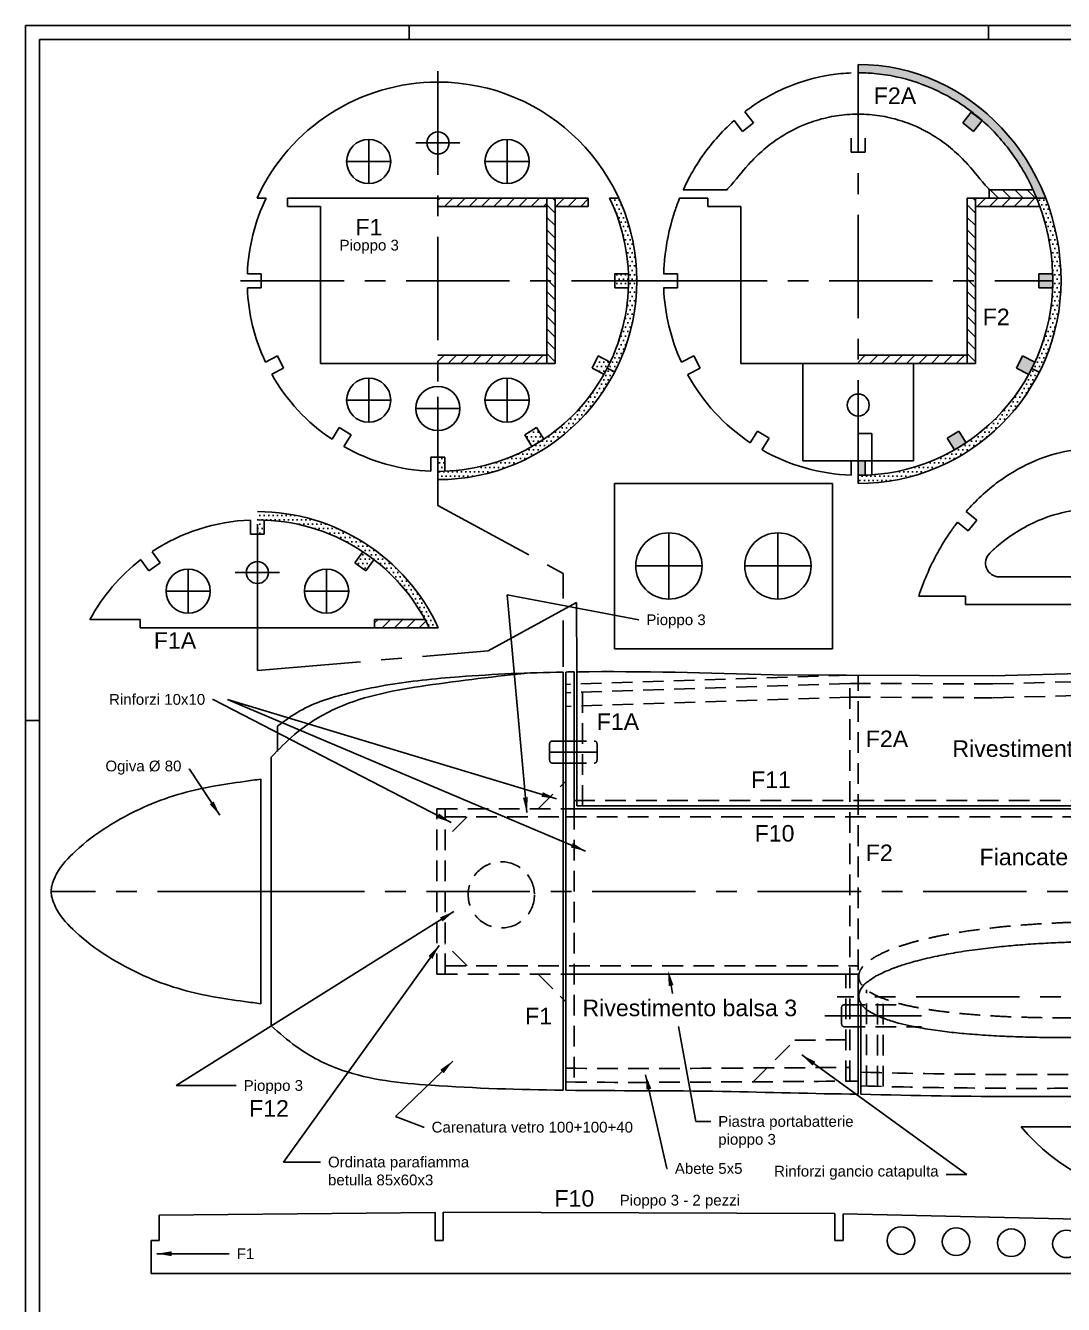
# Model space of a CAD drawing. Header units: millimetres. Extents: x 0 to 7380, y 0 to 3834.
# Drawn here: x 0 to 376.2, y 382.2 to 846 of the extents above; entities that cross this region are included whole.
import ezdxf

# ---------------------------------------------------------------- set-up
doc = ezdxf.new("R2010")
doc.units = ezdxf.units.MM
doc.header["$LTSCALE"] = 30
doc.linetypes.add('CENTRO', pattern=[2, 1.25, -0.25, 0.25, -0.25])
doc.linetypes.add('NASCOSTA', pattern=[0.375, 0.25, -0.125])
doc.layers.get('0').update_dxf_attribs({"color": 2})
for name, color, linetype in [('1', 1, 'CENTRO'), ('2', 3, 'Continuous'), ('3', 4, 'Continuous'), ('n', 6, 'NASCOSTA'), ('quote', 140, 'Continuous')]:
    doc.layers.add(name, color=color, linetype=linetype)
doc.styles.get("Standard").update_dxf_attribs({"font": 'arial.ttf'})
doc.dimstyles.get("Standard").update_dxf_attribs({"dimscale": 30, "dimtxt": 0.13, "dimasz": 0.18, "dimexe": 0.18, "dimexo": 0.0625, "dimgap": 0.09, "dimtad": 0, "dimtih": 1, "dimtoh": 1, "dimdec": 0, "dimzin": 0, "dimdsep": 46, "dimtxsty": 'Standard', "dimcen": 0.09, "dimadec": 0, "dimazin": 0, "dimtfac": 1, "dimtdec": 0, "dimtofl": 0, "dimtmove": 0, "dimatfit": 3, "dimfxl": 1, "dimtolj": 1, "dimtzin": 0, "dimarcsym": 0})

# ---------------------------------------------------------------- blocks, each defined once
blk = doc.blocks.new('CONT')
at = {"layer": '2'}
for p, q in [((0, 0), (0, 8460)), ((0, 8460), (11890, 8460)), ((1390, 8410), (1390, 8460)), ((3490, 8410), (3490, 8460)), ((50, 8410), (11840, 8410)), ((50, 50), (50, 8410)), ((0, 5940), (50, 5940))]:
    blk.add_line(p, q, dxfattribs=at)

msp = doc.modelspace()

# ---------------------------------------------------------------- hatches: boundary and pattern name
at = {"layer": 'quote'}
h = msp.add_hatch(dxfattribs=at)
h.set_pattern_fill('DOTS', color=256)
edge = h.paths.add_edge_path()
edge.add_ellipse((301.77, 753.43), major_axis=(0, 78.46), ratio=0.93703, start_angle=293.8282, end_angle=360)
edge.add_line((301.77, 831.89), (301.77, 828.89))
edge.add_spline(control_points=[(301.77, 828.89), (303.71, 828.89), (305.64, 828.8), (312.85, 828.17), (318.08, 827.06), (328.17, 823.63), (333.04, 821.3), (340.8, 816.4), (343.84, 814.12), (346.69, 811.6)], knot_values=[5.591182, 5.591182, 5.591182, 5.591182, 5.673846, 5.673846, 5.899699, 5.899699, 6.125551, 6.125551, 6.283185, 6.283185, 6.283185, 6.283185], degree=3, periodic=0)
edge.add_spline(control_points=[(346.69, 811.6), (347.93, 810.5), (349.13, 809.36), (354.14, 804.27), (357.58, 799.9), (362.25, 792.37), (363.81, 789.45), (365.18, 786.43)], knot_values=[5.164033, 5.164033, 5.164033, 5.164033, 5.232251, 5.232251, 5.458103, 5.458103, 5.591182, 5.591182, 5.591182, 5.591182], degree=3, periodic=0)
edge.add_spline(control_points=[(365.18, 786.43), (365.63, 785.44), (366.06, 784.44), (366.47, 783.43)], knot_values=[5.120348, 5.120348, 5.120348, 5.120348, 5.164033, 5.164033, 5.164033, 5.164033], degree=3, periodic=0)
edge.add_line((366.47, 783.43), (369.7, 783.43))
h.paths.add_polyline_path([(346.69, 811.6), (342.73, 814.65), (339.68, 810.69), (343.63, 807.64)], flags=17)
edge = h.paths.add_edge_path()
edge.add_line((372.24, 756), (367.29, 756))
edge.add_line((367.29, 756), (367.29, 753.43))
edge.add_line((367.29, 753.43), (372.28, 753.43))
edge.add_spline(control_points=[(372.28, 753.43), (372.28, 753.43), (372.28, 753.43), (372.28, 753.43)], knot_values=[4.712389, 4.712389, 4.712389, 4.712389, 4.71239, 4.71239, 4.71239, 4.71239], degree=3, periodic=0)
edge.add_spline(control_points=[(372.28, 753.43), (372.28, 754.29), (372.27, 755.15), (372.24, 756)], knot_values=[4.71239, 4.71239, 4.71239, 4.71239, 4.746324, 4.746324, 4.746324, 4.746324], degree=3, periodic=0)
h.paths.add_polyline_path([(372.28, 753.43), (367.29, 753.43), (367.29, 750.87), (372.24, 750.87, 0.009101)])
h.paths.add_polyline_path([(365.82, 723.93), (361.35, 726.19), (359.1, 721.72), (363.57, 719.47)])
h.paths.add_polyline_path([(338.27, 698.97), (334.02, 696.35), (336.62, 692.13, 0.017732), (340.87, 694.75)])
h.paths.add_polyline_path([(304.27, 688.1), (301.77, 688.1), (301.77, 682.92, 0.008864), (304.27, 682.96)])
h = msp.add_hatch(dxfattribs=at)
h.set_pattern_fill('ANSI31', color=256, angle=90)
edge = h.paths.add_edge_path()
edge.add_spline(control_points=[(366.47, 783.43), (366.06, 784.44), (365.63, 785.44), (365.18, 786.43)], knot_values=[5.120348, 5.120348, 5.120348, 5.120348, 5.164033, 5.164033, 5.164033, 5.164033], degree=3, periodic=0)
edge.add_line((365.18, 786.43), (349.27, 786.43))
edge.add_line((349.27, 786.43), (349.27, 783.43))
edge.add_line((349.27, 783.43), (366.47, 783.43))
h = msp.add_hatch(dxfattribs=at)
h.set_pattern_fill('ANSI31', color=256)
h.paths.add_polyline_path([(188.93, 783.43), (149.43, 783.43), (149.43, 780.43), (188.93, 780.43)])
h = msp.add_hatch(dxfattribs=at)
h.set_pattern_fill('ANSI31', color=256, angle=90)
h.paths.add_polyline_path([(191.93, 783.43), (188.93, 783.43), (188.93, 753.43), (191.93, 753.43)])
h.paths.add_polyline_path([(191.93, 753.43), (188.93, 753.43), (188.93, 723.43), (191.93, 723.43)])
h = msp.add_hatch(dxfattribs=at)
h.set_pattern_fill('ANSI31', color=256)
h.paths.add_polyline_path([(203.93, 783.43), (191.93, 783.43), (191.93, 780.43), (203.93, 780.43)])
h = msp.add_hatch(dxfattribs=at)
h.set_pattern_fill('DOTS', color=256, scale=10)
h.paths.add_polyline_path([(214.98, 783.43), (211.66, 783.43, -0.103374), (218.47, 756), (218.52, 756), (218.52, 753.43), (221.52, 753.43, 0.10772)])
h = msp.add_hatch(dxfattribs=at)
h.set_pattern_fill('DOTS', color=256)
h.paths.add_polyline_path([(214.98, 783.43), (211.66, 783.43, -0.103374), (218.47, 756), (218.52, 756), (218.52, 753.43), (221.52, 753.43, 0.10772)])
h = msp.add_hatch(dxfattribs=at)
h.set_pattern_fill('DOTS', color=256)
edge = h.paths.add_edge_path()
edge.add_ellipse((301.77, 753.43), major_axis=(0, 78.46), ratio=0.93703, start_angle=270, end_angle=293.8282)
edge.add_line((369.7, 783.43), (366.47, 783.43))
edge.add_spline(control_points=[(366.47, 783.43), (366.87, 782.44), (367.25, 781.44), (367.62, 780.43)], knot_values=[5.077483, 5.077483, 5.077483, 5.077483, 5.120348, 5.120348, 5.120348, 5.120348], degree=3, periodic=0)
edge.add_spline(control_points=[(367.62, 780.43), (367.67, 780.29), (367.72, 780.14), (369.64, 774.67), (370.95, 769.11), (371.97, 760.99), (372.16, 758.5), (372.24, 756)], knot_values=[4.746324, 4.746324, 4.746324, 4.746324, 4.752547, 4.752547, 4.978399, 4.978399, 5.077483, 5.077483, 5.077483, 5.077483], degree=3, periodic=0)
edge.add_line((372.24, 756), (372.28, 756))
edge.add_line((372.28, 756), (372.28, 750.87))
edge.add_line((372.28, 750.87), (372.24, 750.87))
edge.add_arc((301.77, 753.43), 70.52, 333.2379, 357.9142, ccw=False)
edge.add_line((364.73, 721.68), (367.41, 720.33))
edge.add_arc((301.77, 753.43), 73.52, 333.2379, 360)
h.paths.add_polyline_path([(367.41, 720.33), (364.73, 721.68, -0.129691), (340.87, 694.75), (340.9, 694.72), (336.64, 692.09), (336.62, 692.13, -0.12995), (301.77, 682.92), (301.77, 679.92, 0.28315)])
h = msp.add_hatch(dxfattribs=at)
h.set_pattern_fill('ANSI31', color=256, angle=90)
h.set_pattern_definition([(135, (152.3383, 5e-13), (-2.245064, -2.245064), [])])
h.paths.add_polyline_path([(344.27, 783.43), (341.27, 783.43), (341.27, 753.43), (344.27, 753.43)])
h.paths.add_polyline_path([(344.27, 753.43), (341.27, 753.43), (341.27, 723.43), (344.27, 723.43)])
h = msp.add_hatch(dxfattribs=at)
h.set_pattern_fill('ANSI31', color=256)
edge = h.paths.add_edge_path()
edge.add_spline(control_points=[(367.62, 780.43), (367.25, 781.44), (366.87, 782.44), (366.47, 783.43)], knot_values=[5.077483, 5.077483, 5.077483, 5.077483, 5.120348, 5.120348, 5.120348, 5.120348], degree=3, periodic=0)
edge.add_line((366.47, 783.43), (344.27, 783.43))
edge.add_line((344.27, 783.43), (344.27, 780.43))
edge.add_line((344.27, 780.43), (367.62, 780.43))
h = msp.add_hatch(dxfattribs=at)
h.set_pattern_fill('DOTS', color=256)
h.paths.add_polyline_path([(221.52, 753.43), (218.52, 753.43), (218.52, 750.87), (218.47, 750.87, -0.110254), (210.83, 721.75), (213.5, 720.4, 0.119568)])
h.paths.add_polyline_path([(213.5, 720.4), (210.83, 721.75, -0.280637), (149.43, 684.35), (149.43, 681.35, 0.280742)])
h.paths.add_polyline_path([(151.93, 689.52), (149.43, 689.52), (149.43, 684.35, 0.009047), (151.93, 684.39)])
h.paths.add_polyline_path([(185.16, 700.23), (180.91, 697.6), (183.53, 693.35), (187.79, 695.97)], flags=17)
h.paths.add_polyline_path([(207.59, 726.19), (205.33, 721.72), (209.64, 719.55, 0.009051), (210.83, 721.75, 0.009048), (211.93, 723.99)])
h.paths.add_polyline_path([(218.52, 753.43), (213.52, 753.43), (213.52, 750.87), (218.47, 750.87, 0.00929)], flags=17)
h.paths.add_polyline_path([(218.47, 756), (213.52, 756), (213.52, 753.43), (218.52, 753.43, 0.00929)])
h = msp.add_hatch(dxfattribs=at)
h.set_pattern_fill('ANSI31', color=256)
h.paths.add_polyline_path([(188.93, 726.43), (149.43, 726.43), (149.43, 723.43), (188.93, 723.43)])
h = msp.add_hatch(dxfattribs=at)
h.set_pattern_fill('ANSI31', color=256)
h.paths.add_polyline_path([(341.27, 726.43), (301.77, 726.43), (301.77, 723.43), (341.27, 723.43)])
h = msp.add_hatch(dxfattribs=at)
h.set_pattern_fill('DOTS', color=256)
h.paths.add_polyline_path([(84.02, 669.72), (84.02, 666.72, -0.287989), (146.26, 627.64), (149.57, 627.64, 0.293402)])
h.paths.add_polyline_path([(86.52, 666.68, 0.009047), (84.02, 666.72), (84.02, 661.55), (86.52, 661.55)], flags=17)
h.paths.add_polyline_path([(126.25, 652.31, 0.018099), (122.19, 655.22), (119.28, 651.16), (123.34, 648.25)], flags=17)
h = msp.add_hatch(dxfattribs=at)
h.set_pattern_fill('ANSI31', color=256)
h.paths.add_polyline_path([(146.26, 627.64), (126.52, 627.64), (126.52, 630.64), (144.72, 630.64, -0.0122)])

# ---------------------------------------------------------------- linework, layer by layer
at = {"layer": '1'}
for p, q in [((149.43, 671.93), (149.43, 833.85)), ((301.77, 679.92), (301.77, 831.89)), ((149.43, 795.46), (149.43, 811.46)), ((124.35, 788.72), (124.35, 804.72)), ((141.43, 803.46), (157.43, 803.46)), ((174.51, 788.72), (174.51, 804.72)), ((132.35, 796.72), (116.35, 796.72)), ((166.51, 796.72), (182.51, 796.72)), ((77.91, 753.43), (231.25, 753.43)), ((231.25, 753.43), (372.28, 753.43)), ((124.35, 718.15), (124.35, 702.15)), ((174.51, 718.15), (174.51, 702.15)), ((132.35, 710.15), (116.35, 710.15)), ((149.43, 711.41), (149.43, 695.41)), ((166.51, 710.15), (182.51, 710.15)), ((141.43, 707.13), (157.43, 707.13)), ((84.02, 627.64), (84.02, 669.72)), ((149.43, 671.93), (194.83, 647.33)), ((233.18, 662.05), (233.18, 638.05)), ((272.68, 662.05), (272.68, 638.05)), ((221.18, 650.05), (245.18, 650.05)), ((260.68, 650.05), (284.68, 650.05)), ((58.94, 632.92), (58.94, 648.92)), ((76.02, 647.66), (92.02, 647.66)), ((109.1, 632.92), (109.1, 648.92)), ((194.83, 647.33), (194.83, 638.28)), ((66.94, 640.92), (50.94, 640.92)), ((101.1, 640.92), (117.1, 640.92)), ((167.7, 619.25), (199.62, 636.74)), ((199.62, 636.74), (199.83, 611.64)), ((84.02, 627.64), (84.02, 612.14)), ((194.83, 630.21), (194.83, 613.51)), ((84.02, 612.14), (167.7, 619.25)), ((189.94, 582.56), (207.11, 582.56)), ((85.32, 531.99), (9.27, 531.99)), ((85.32, 531.99), (594.77, 531.99)), ((600.25, 493.73), (294.1, 493.73)), ((289.69, 486.94), (324.77, 486.94))]:
    msp.add_line(p, q, dxfattribs=at)
at = {"layer": '2'}
for p, q in [((350.54, 610.24), (478.29, 613.58)), ((270.98, 610.58), (350.54, 610.24)), ((91.31, 582.73), (91.31, 591.96)), ((89.03, 483.27), (89.03, 580.72)), ((85.32, 491.26), (85.32, 572.73))]:
    msp.add_line(p, q, dxfattribs=at)
for centre, radius, start, end in [((149.43, 753.43), 72.09, 270, 90), ((301.77, 753.43), 73.52, 270, 0), ((84.02, 597.64), 72.09, 24.5927, 90)]:
    msp.add_arc(centre, radius, start, end, dxfattribs=at)
msp.add_ellipse((301.77, 753.43), major_axis=(0, 78.46), ratio=0.93703, start_param=4.712389, end_param=6.283185, dxfattribs=at)
for points, knots in [([(91.31, 591.96), (93.95, 593.9), (101.61, 599.51), (115.33, 603.77), (134.67, 607.8), (160.77, 610.44), (182.28, 611.33), (194.83, 611.56)], [0, 0, 0, 0, 9.799336, 28.381968, 42.289546, 69.210561, 106.866428, 106.866428, 106.866428, 106.866428]), ([(85.32, 572.73), (83.32, 572.46), (81.32, 572.18), (79.32, 571.9), (79.32, 571.9), (79.32, 571.9), (79.32, 571.9), (75.31, 571.35), (62.79, 569.53), (46.73, 565.04), (28.73, 555.34), (19.5, 548.29), (11.69, 540.36), (9.27, 533.86), (9.27, 532.37), (9.27, 531.99)], [-3.743697, -3.743697, -3.743697, -3.743697, 2.313029, 2.313029, 2.313029, 2.314144, 2.314144, 2.314144, 14.440064, 40.381472, 54.771427, 70.07104, 79.857215, 85.066581, 86.839525, 86.839525, 86.839525, 86.839525]), ([(85.32, 491.26), (83.32, 491.53), (81.32, 491.81), (79.32, 492.09), (79.32, 492.09), (79.32, 492.09), (79.32, 492.09), (75.31, 492.64), (62.79, 494.46), (46.73, 498.95), (28.73, 508.65), (19.5, 515.7), (11.69, 523.63), (9.27, 530.13), (9.27, 531.62), (9.27, 531.99)], [-3.743697, -3.743697, -3.743697, -3.743697, 2.313029, 2.313029, 2.313029, 2.314144, 2.314144, 2.314144, 14.440064, 40.381472, 54.771427, 70.07104, 79.857215, 85.066581, 86.839525, 86.839525, 86.839525, 86.839525]), ([(89.03, 483.27), (91.96, 480.68), (99.54, 473.97), (118.65, 464.22), (152.07, 460.93), (178.89, 460.13), (194.83, 459.92)], [0, 0, 0, 0, 11.740564, 30.320937, 63.166437, 111.080049, 111.080049, 111.080049, 111.080049]), ([(302.77, 458.45), (322.12, 457.97), (385.94, 456.85), (492.05, 460.44), (578.79, 463.46), (620.99, 466.04)], [50.133625, 50.133625, 50.133625, 50.133625, 108.21155, 241.638852, 368.518583, 368.518583, 368.518583, 368.518583])]:
    msp.add_open_spline(points, degree=3, knots=knots, dxfattribs=at)
for points in [[(195.83, 611.58), (196.83, 611.6), (197.83, 611.61), (198.83, 611.63)], [(199.83, 611.64), (223.53, 611.93), (247.25, 611.26), (270.98, 610.58)], [(195.83, 459.91), (214.73, 459.67), (233.69, 459.79), (252.65, 459.5)], [(252.65, 459.5), (269.02, 459.17), (285.4, 458.66), (301.77, 458.48)]]:
    msp.add_open_spline(points, degree=3, dxfattribs=at)
at = {"layer": '3'}
for p, q in [((259.9, 807.64), (256.85, 811.6)), ((263.86, 810.69), (260.71, 814.78)), ((339.68, 810.69), (342.73, 814.65)), ((342.73, 814.65), (346.69, 811.6)), ((343.63, 807.64), (346.69, 811.6)), ((263.86, 810.69), (259.9, 807.64)), ((339.68, 810.69), (343.63, 807.64)), ((299.27, 805.22), (299.27, 800.09)), ((299.27, 805.22), (299.27, 800.09)), ((304.27, 805.22), (304.27, 800.09)), ((304.27, 805.22), (304.27, 800.09)), ((299.27, 800.09), (304.27, 800.09)), ((299.27, 800.09), (304.27, 800.09)), ((254.27, 786.43), (238.36, 786.43)), ((349.27, 786.43), (365.18, 786.43)), ((349.27, 783.43), (349.27, 786.43)), ((87.2, 783.43), (83.88, 783.43)), ((94.93, 780.43), (94.93, 783.43)), ((94.93, 783.43), (106.93, 783.43)), ((106.93, 780.43), (94.93, 780.43)), ((106.93, 783.43), (191.93, 783.43)), ((106.93, 723.43), (106.93, 780.43)), ((149.43, 780.43), (188.93, 780.43)), ((188.93, 723.43), (188.93, 783.43)), ((191.93, 723.43), (191.93, 783.43)), ((203.93, 783.43), (191.93, 783.43)), ((191.93, 780.43), (203.93, 780.43)), ((203.93, 780.43), (203.93, 783.43)), ((211.66, 783.43), (214.98, 783.43)), ((247.27, 783.43), (237.07, 783.43)), ((247.27, 780.43), (247.27, 783.43)), ((259.27, 780.43), (247.27, 780.43)), ((259.27, 723.43), (259.27, 780.43)), ((341.27, 783.43), (369.7, 783.43)), ((341.27, 723.43), (341.27, 783.43)), ((344.27, 723.43), (344.27, 783.43)), ((344.27, 780.43), (367.62, 780.43)), ((85.37, 756), (80.39, 756)), ((85.34, 750.87), (85.34, 756)), ((213.49, 756), (218.49, 756)), ((213.52, 750.87), (213.52, 756)), ((218.52, 750.87), (218.52, 756)), ((236.25, 756), (231.25, 756)), ((236.25, 756), (231.25, 756)), ((236.25, 756), (236.25, 750.87)), ((236.25, 756), (236.25, 750.87)), ((367.29, 756), (372.28, 756)), ((367.29, 756), (367.29, 750.87)), ((367.29, 756), (372.28, 756)), ((367.29, 756), (367.29, 750.87)), ((372.28, 756), (372.28, 750.87)), ((372.28, 756), (372.28, 750.87)), ((85.34, 750.87), (80.39, 750.87)), ((213.52, 750.87), (218.52, 750.87)), ((236.25, 750.87), (231.25, 750.87)), ((236.25, 750.87), (231.25, 750.87)), ((367.29, 750.87), (372.28, 750.87)), ((367.29, 750.87), (372.28, 750.87)), ((91.28, 726.19), (86.93, 723.99)), ((91.28, 726.19), (93.53, 721.72)), ((149.43, 726.43), (188.93, 726.43)), ((207.59, 726.19), (205.33, 721.72)), ((207.59, 726.19), (211.93, 723.99)), ((242.19, 726.19), (237.72, 723.93)), ((242.19, 726.19), (244.44, 721.72)), ((301.77, 726.43), (341.27, 726.43)), ((361.35, 726.19), (359.1, 721.72)), ((361.35, 726.19), (365.82, 723.93)), ((365.82, 723.93), (363.57, 719.47)), ((93.53, 721.72), (89.22, 719.55)), ((106.93, 723.43), (191.93, 723.43)), ((205.33, 721.72), (209.64, 719.55)), ((210.83, 721.75), (213.5, 720.4)), ((244.44, 721.72), (239.97, 719.47)), ((259.27, 723.43), (344.27, 723.43)), ((281.77, 688.1), (281.77, 723.43)), ((321.77, 688.1), (321.77, 723.43)), ((359.1, 721.72), (363.57, 719.47)), ((364.69, 721.7), (367.41, 720.33)), ((113.7, 700.23), (111.08, 695.97)), ((117.96, 697.6), (113.7, 700.23)), ((117.96, 697.6), (115.33, 693.35)), ((180.91, 697.6), (185.16, 700.23)), ((180.91, 697.6), (183.53, 693.35)), ((183.53, 693.35), (187.79, 695.97)), ((185.16, 700.23), (187.79, 695.97)), ((265.27, 698.97), (262.64, 694.72)), ((269.52, 696.35), (265.27, 698.97)), ((269.52, 696.35), (266.9, 692.09)), ((301.77, 698.1), (306.77, 698.1)), ((306.77, 683.1), (306.77, 698.1)), ((334.02, 696.35), (338.27, 698.97)), ((334.02, 696.35), (336.64, 692.09)), ((338.27, 698.97), (340.9, 694.72)), ((336.64, 692.09), (340.9, 694.72)), ((146.91, 689.52), (151.91, 689.52)), ((146.93, 684.39), (146.93, 689.52)), ((151.93, 684.39), (151.93, 689.52)), ((281.77, 688.1), (321.77, 688.1)), ((299.27, 682.96), (299.27, 688.1)), ((304.27, 682.96), (304.27, 688.1)), ((292.43, 679.95), (213.43, 679.95)), ((213.43, 619.95), (213.43, 679.95)), ((292.43, 619.95), (292.43, 679.95)), ((344.78, 666.62), (340.92, 669.76)), ((81.52, 666.68), (81.52, 661.55)), ((86.52, 666.68), (86.52, 661.55)), ((341.63, 662.74), (337.75, 665.89)), ((344.78, 666.62), (341.63, 662.74)), ((81.5, 661.55), (86.5, 661.55)), ((48.77, 651.16), (45.86, 655.22)), ((119.28, 651.16), (122.19, 655.22)), ((44.7, 648.25), (41.79, 652.31)), ((48.77, 651.16), (44.7, 648.25)), ((119.28, 651.16), (123.34, 648.25)), ((123.34, 648.25), (126.25, 652.31)), ((352.94, 646.09), (423.29, 646.09)), ((340.62, 639.09), (323.71, 639.09)), ((340.62, 636.09), (340.62, 639.09)), ((340.62, 636.09), (456.59, 636.09)), ((23.33, 630.64), (41.52, 630.64)), ((41.52, 627.64), (41.52, 630.64)), ((41.52, 627.64), (149.57, 627.64)), ((144.72, 630.64), (126.52, 630.64)), ((126.52, 627.64), (126.52, 630.64)), ((292.43, 619.95), (213.43, 619.95)), ((194.83, 611.56), (194.83, 459.92)), ((195.83, 611.58), (195.83, 562.02)), ((198.83, 611.63), (198.83, 562.02)), ((199.83, 611.64), (199.83, 563.02)), ((195.83, 562.02), (1136.07, 562.02)), ((195.83, 561.99), (195.83, 459.91)), ((199.83, 563.02), (449.1, 563.02)), ((195.83, 501.99), (301.77, 501.99)), ((195.83, 501.99), (301.77, 501.99)), ((301.77, 458.48), (301.77, 501.99)), ((302.77, 496.66), (302.77, 496.76)), ((302.77, 458.45), (302.77, 491.31)), ((360.85, 446.68), (472.51, 446.68)), ((48.47, 414.59), (148.41, 415.6)), ((48.47, 405.4), (48.47, 414.59)), ((148.41, 415.6), (148.41, 405.4)), ((151.41, 415.65), (151.41, 405.4)), ((151.41, 415.65), (293.32, 415.17)), ((293.32, 405.4), (293.32, 415.17)), ((296.32, 405.4), (296.32, 415.1)), ((296.32, 415.1), (444.41, 411.68)), ((45.47, 393.4), (45.47, 405.4)), ((48.47, 405.4), (45.47, 405.4)), ((151.41, 405.4), (148.41, 405.4)), ((293.32, 405.4), (296.32, 405.4)), ((45.47, 393.4), (447.41, 393.4))]:
    msp.add_line(p, q, dxfattribs=at)
msp.add_lwpolyline([(380.44, 513.68, 0.004146), (374.17, 513.45, 0.004387), (367.17, 513.08, 0.004037), (359.58, 512.54, 0.006955), (352.85, 511.92, 0.005955), (345.01, 510.99, 0.008721), (337.12, 509.82, 0.010304), (330.48, 508.58, 0.005717), (326.8, 507.76, 0.005901), (323.25, 506.89, 0.010251), (320.17, 506.03, 0.007575), (316.04, 504.71, 0.019912), (313.2, 503.63, 0.012797), (308.89, 501.66, 0.028422), (307.82, 501.06, 0.011621), (305.35, 499.4, 0.105656), (302.67, 496.5, 0.148129), (301.99, 493.73, 0.145895), (302.95, 491.05, 0.104517), (305.88, 488.43, 0.011202), (308.51, 487, 0.028124), (309.6, 486.51, 0.012161), (314.07, 484.93, 0.019309), (316.94, 484.11, 0.006808), (321.21, 483.13, 0.009692), (324.23, 482.55, 0.004979), (327.96, 481.94, 0.005242), (331.5, 481.43, 0.008353), (338.33, 480.64, 0.007483), (345.98, 480.01, 0.004332), (353.96, 479.53, 0.005367), (360.41, 479.27, 0.002554), (368.5, 479.08, 0.003275), (374.81, 479, 0.002361), (381.3, 478.99, 0.001936)], format="xyb", dxfattribs=at)
for centre, radius in [((149.43, 803.46), 4), ((124.35, 796.72), 8), ((174.51, 796.72), 8), ((124.35, 710.15), 8), ((149.43, 707.13), 8), ((174.51, 710.15), 8), ((301.77, 708.38), 4), ((233.18, 650.05), 12), ((272.68, 650.05), 12), ((84.02, 647.66), 4), ((58.94, 640.92), 8), ((109.1, 640.92), 8), ((317.27, 405.4), 5), ((337.27, 405), 5), ((357.27, 404.6), 5), ((377.26, 404.2), 5)]:
    msp.add_circle(centre, radius, dxfattribs=at)
for centre, radius, start, end in [((149.43, 753.43), 72.09, 90, 155.4073), ((149.43, 753.43), 69.09, 154.2632, 177.8711), ((149.43, 753.43), 69.09, 270, 25.7368), ((301.77, 753.43), 70.52, 270, 0), ((149.43, 753.43), 69.09, 182.1289, 205.2221), ((301.77, 753.43), 70.52, 182.0858, 204.7304), ((149.43, 753.43), 69.09, 209.3699, 236.278), ((301.77, 753.43), 70.52, 208.7939, 236.3201), ((149.43, 753.43), 69.09, 240.4256, 267.9265), ((301.77, 753.43), 70.52, 240.3836, 267.9686), ((84.02, 597.64), 69.09, 92.0735, 123.5334), ((84.02, 597.64), 69.09, 25.7368, 90), ((352.94, 651.09), 5, 134.0195, 270), ((84.02, 597.64), 69.09, 127.681, 151.4673), ((414.77, 490.8), 69.67, 219.2973, 267.9439)]:
    msp.add_arc(centre, radius, start, end, dxfattribs=at)
for points, knots in [([(299.27, 828.84), (296.75, 828.75), (294.23, 828.51), (286.49, 827.32), (281.34, 825.87), (271.45, 821.79), (266.72, 819.15), (261.78, 815.59), (261.24, 815.19), (260.71, 814.78)], [6.3187422, 6.3187422, 6.3187422, 6.3187422, 6.4263733, 6.4263733, 6.6522256, 6.6522256, 6.8780779, 6.8780779, 6.9060367, 6.9060367, 6.9060367, 6.9060367]), ([(372.28, 753.43), (372.28, 756.79), (372.08, 760.14), (370.95, 769.11), (369.64, 774.67), (365.9, 785.32), (363.46, 790.42), (357.58, 799.9), (354.14, 804.27), (346.44, 812.09), (342.17, 815.53), (333.04, 821.3), (328.17, 823.63), (318.08, 827.06), (312.85, 828.17), (305.64, 828.8), (303.71, 828.89), (301.77, 828.89)], [4.712389, 4.712389, 4.712389, 4.712389, 4.845407, 4.845407, 5.071259, 5.071259, 5.297112, 5.297112, 5.522964, 5.522964, 5.748816, 5.748816, 5.974669, 5.974669, 6.200521, 6.200521, 6.283185, 6.283185, 6.283185, 6.283185]), ([(256.85, 811.59), (254.52, 809.53), (252.31, 807.31), (246.62, 800.79), (243.43, 796.2), (239.91, 789.69), (239.1, 788.08), (238.36, 786.43)], [6.9751889, 6.9751889, 6.9751889, 6.9751889, 7.1039302, 7.1039302, 7.3297825, 7.3297825, 7.4023384, 7.4023384, 7.4023384, 7.4023384]), ([(254.27, 786.43), (254.39, 786.64), (254.52, 786.84), (257.51, 790.1), (259.64, 792.95), (263.72, 797.52), (265.57, 799.34), (269.49, 802.68), (271.54, 804.2), (276.67, 807.48), (279.83, 809.09), (285.44, 811.28), (287.85, 812.02), (292.73, 813.14), (295.2, 813.53), (299.04, 813.83), (300.4, 813.89), (301.77, 813.89)], [5.281017, 5.281017, 5.281017, 5.281017, 5.293108, 5.293108, 5.473687, 5.473687, 5.608406, 5.608406, 5.743124, 5.743124, 5.932973, 5.932973, 6.070387, 6.070387, 6.2078, 6.2078, 6.283202, 6.283202, 6.283202, 6.283202]), ([(349.27, 786.43), (349.15, 786.64), (349.02, 786.84), (346.03, 790.1), (343.9, 792.95), (339.82, 797.52), (337.97, 799.34), (334.05, 802.68), (332, 804.2), (326.87, 807.48), (323.71, 809.09), (318.1, 811.28), (315.69, 812.02), (310.81, 813.14), (308.34, 813.53), (304.5, 813.83), (303.13, 813.89), (301.77, 813.89)], [5.281017, 5.281017, 5.281017, 5.281017, 5.293108, 5.293108, 5.473687, 5.473687, 5.608406, 5.608406, 5.743124, 5.743124, 5.932973, 5.932973, 6.070387, 6.070387, 6.2078, 6.2078, 6.283202, 6.283202, 6.283202, 6.283202]), ([(237.07, 783.43), (236.67, 782.44), (236.29, 781.44), (235.92, 780.43), (235.36, 778.86), (234.85, 777.27), (232.82, 770.22), (231.83, 764.59), (231.37, 757.94), (231.33, 756.97), (231.29, 756)], [7.4460344, 7.4460344, 7.4460344, 7.4460344, 7.488886, 7.488886, 7.488886, 7.5556348, 7.5556348, 7.7814871, 7.7814871, 7.820047, 7.820047, 7.820047, 7.820047]), ([(385.62, 692.64), (381.62, 692.46), (377.63, 691.85), (368.79, 689.52), (363.97, 687.56), (354.78, 682.37), (350.39, 679.15), (344.46, 673.62), (342.65, 671.75), (340.92, 669.76)], [6.3194345, 6.3194345, 6.3194345, 6.3194345, 6.4935225, 6.4935225, 6.712023, 6.712023, 6.9305236, 6.9305236, 7.0318395, 7.0318395, 7.0318395, 7.0318395]), ([(426.77, 654.69), (426.31, 655.13), (425.84, 655.57), (422.76, 658.37), (419.99, 660.48), (414.2, 664.14), (411.19, 665.68), (405.21, 668.1), (402.27, 669.01), (396.3, 670.3), (393.28, 670.69), (387.22, 670.94), (384.18, 670.8), (377.43, 669.9), (373.72, 668.99), (367.36, 666.7), (364.66, 665.48), (359.44, 662.59), (356.92, 660.93), (352.76, 657.71), (351.08, 656.25), (349.47, 654.69)], [5.567438, 5.567438, 5.567438, 5.567438, 5.597915, 5.597915, 5.766072, 5.766072, 5.93423, 5.93423, 6.090401, 6.090401, 6.246572, 6.246572, 6.402743, 6.402743, 6.596777, 6.596777, 6.744562, 6.744562, 6.892347, 6.892347, 6.998934, 6.998934, 6.998934, 6.998934]), ([(337.75, 665.89), (336.89, 664.77), (336.05, 663.63), (331.93, 657.65), (329.03, 652.39), (325.56, 644.29), (324.58, 641.72), (323.71, 639.09)], [7.0955051, 7.0955051, 7.0955051, 7.0955051, 7.1490241, 7.1490241, 7.3675246, 7.3675246, 7.4654238, 7.4654238, 7.4654238, 7.4654238]), ([(89.03, 580.72), (91.75, 583.53), (98.79, 590.81), (117.09, 602), (146.92, 607.29), (170.39, 610.01), (183.02, 611.26)], [0, 0, 0, 0, 11.740564, 30.320937, 63.166437, 101.331719, 101.331719, 101.331719, 101.331719])]:
    msp.add_open_spline(points, degree=3, knots=knots, dxfattribs=at)
at = {"layer": 'n'}
for p, q in [((350.62, 607.25), (594.6, 613.63)), ((298.67, 610.46), (195.73, 607.08)), ((301.77, 458.48), (301.77, 610.45)), ((350.75, 602.25), (594.62, 608.62)), ((298.77, 607.46), (195.83, 604.08)), ((201.83, 604.28), (201.83, 562.02)), ((298.77, 607.46), (350.53, 607.24)), ((298.77, 463.2), (298.77, 607.46)), ((298.93, 602.47), (195.99, 599.08)), ((298.77, 602.46), (350.51, 602.24)), ((189.94, 585.56), (189.94, 579.56)), ((195.83, 586.56), (190.94, 586.56)), ((195.83, 586.56), (206.11, 586.56)), ((207.11, 585.56), (207.11, 579.56)), ((195.83, 578.56), (190.94, 578.56)), ((195.83, 578.56), (206.11, 578.56)), ((185.83, 562.02), (195.83, 572.02)), ((149.03, 501.99), (149.03, 562.02)), ((149.03, 561.99), (195.83, 561.99)), ((152.03, 501.99), (152.03, 561.99)), ((198.83, 565.02), (450.25, 565.02)), ((198.83, 562.02), (198.83, 462.87)), ((152.03, 559.02), (198.83, 559.02)), ((160.03, 559.02), (152.03, 551.02)), ((195.83, 559.02), (1133.07, 559.02)), ((160.03, 504.99), (152.03, 512.99)), ((149.03, 501.99), (301.77, 501.99)), ((152.03, 504.99), (301.77, 504.99)), ((185.83, 501.99), (195.83, 491.99)), ((297.27, 463.19), (297.27, 501.99)), ((304.77, 461.41), (304.77, 496.33)), ((308.77, 461.31), (308.77, 494.02)), ((310.77, 461.27), (310.77, 493.22)), ((295.77, 483.94), (295.77, 489.94)), ((296.77, 490.94), (318.31, 490.94)), ((296.77, 482.94), (324.77, 482.94)), ((263.77, 462.98), (278.77, 478.07))]:
    msp.add_line(p, q, dxfattribs=at)
at = {"layer": 'n', "flags": 128}
msp.add_lwpolyline([(591.99, 501.25, 0.001335), (582.42, 502.89, 0.002632), (577.56, 503.69, 0.000039), (563.77, 505.87, 0.000816), (563.11, 505.97, 0.00288), (551.1, 507.75, 0.002044), (534.16, 510.1, 0.002678), (521.05, 511.79, 0.002214), (505.17, 513.68, 0.002633), (491.59, 515.17, 0.002318), (476.14, 516.7, 0.003302), (463.63, 517.8, 0.002497), (447.08, 519.06, 0.004415), (433.32, 519.92, 0.003966), (417.99, 520.61, 0.005984), (401.96, 521.02, 0.007277), (388.77, 521.01, 0.00312), (380.44, 520.83, 0.004146), (374.17, 520.6, 0.004387), (367.17, 520.23, 0.004037), (359.58, 519.69, 0.006955), (352.85, 519.07, 0.005955), (345.01, 518.14, 0.008721), (337.12, 516.97, 0.010304), (330.48, 515.73, 0.005717), (326.8, 514.91, 0.005901), (323.25, 514.04, 0.010251), (320.17, 513.18, 0.007575), (316.04, 511.86, 0.019912), (313.2, 510.78, 0.012797), (308.89, 508.81, 0.028422), (307.82, 508.21, 0.011621), (305.35, 506.55, 0.105656), (302.67, 503.65, 0.148129), (301.99, 500.89, 0.145895), (302.95, 498.2, 0.104517), (305.88, 495.58, 0.011202), (308.51, 494.15, 0.028124), (309.6, 493.66, 0.012161), (314.07, 492.08, 0.019309), (316.94, 491.26, 0.006808), (321.21, 490.29, 0.009692), (324.23, 489.7, 0.004979), (327.96, 489.09, 0.005242), (331.5, 488.58, 0.008353), (338.33, 487.8, 0.007483), (345.98, 487.16, 0.004332), (353.96, 486.68, 0.005367), (360.41, 486.43, 0.002554), (368.5, 486.23, 0.003275), (374.81, 486.15, 0.002361), (381.3, 486.14, 0.001936), (389.21, 486.2, 0.003781), (402.41, 486.45, 0.003201), (417.99, 486.96, 0.002302), (433.56, 487.64, 0.002685), (446.91, 488.35, 0.001402), (463.55, 489.39, 0.001898), (475.84, 490.23, 0.000971), (492.18, 491.44, 0.001254), (504.81, 492.44, 0.000832), (521.21, 493.8, 0.001081), (533.82, 494.89, 0.000819), (551.11, 496.46, 0.001203), (562.88, 497.58, 0.000375), (563.16, 497.6, 0.000007), (577.42, 499.01, 0.001175), (582.3, 499.51, 0.000592), (591.99, 500.52)], format="xyb", dxfattribs=at)
at = {"layer": 'n'}
msp.add_circle((172.43, 530.76), 12, dxfattribs=at)
for centre, start, end in [((190.94, 585.56), 90, 180), ((206.11, 585.56), 0, 90), ((190.94, 579.56), 180, 270), ((206.11, 579.56), 270, 0), ((296.77, 489.94), 90, 180), ((296.77, 483.94), 180, 270)]:
    msp.add_arc(centre, 1, start, end, dxfattribs=at)
for points, knots in [([(278.77, 478.07), (285.25, 478.11), (291.73, 478.15), (298.37, 478.2), (298.52, 478.2), (298.68, 478.2)], [195.113017, 195.113017, 195.113017, 195.113017, 214.539893, 214.539893, 215.000883, 215.000883, 215.000883, 215.000883]), ([(302.89, 466.45), (320.44, 466.02), (337.96, 465.7), (364.23, 465.57), (373, 465.59), (390.54, 465.74), (399.32, 465.86), (425.66, 466.36), (443.23, 466.86), (470.96, 467.74), (481.1, 468.09), (510.17, 469.09), (529.08, 469.73), (569.18, 471.32), (590.36, 472.27), (611.51, 473.49)], [50.059049, 50.059049, 50.059049, 50.059049, 102.80335, 102.80335, 129.221208, 129.221208, 155.639065, 155.639065, 208.47478, 208.47478, 238.926668, 238.926668, 295.720761, 295.720761, 359.478163, 359.478163, 359.478163, 359.478163]), ([(302.77, 461.46), (316.48, 461.11), (330.18, 460.84), (352.99, 460.61), (362.11, 460.57), (380.34, 460.63), (389.46, 460.72), (416.82, 461.15), (435.07, 461.62), (465.42, 462.56), (477.52, 462.96), (513.83, 464.21), (538.03, 465.03), (580.64, 466.84), (599.05, 467.73), (617.44, 468.83)], [50.059049, 50.059049, 50.059049, 50.059049, 91.217392, 91.217392, 118.615528, 118.615528, 146.013663, 146.013663, 200.809933, 200.809933, 237.134481, 237.134481, 309.783576, 309.783576, 365.139525, 365.139525, 365.139525, 365.139525]), ([(195.93, 467.91), (214.54, 467.67), (233.26, 467.79), (252.22, 467.91), (252.41, 467.91), (252.6, 467.91)], [112.081913, 112.081913, 112.081913, 112.081913, 168.333667, 168.333667, 168.901867, 168.901867, 168.901867, 168.901867]), ([(252.6, 467.91), (267.82, 468), (283.05, 468.1), (298.43, 468.2), (298.58, 468.2), (298.74, 468.2)], [168.901867, 168.901867, 168.901867, 168.901867, 214.539893, 214.539893, 215.000883, 215.000883, 215.000883, 215.000883]), ([(195.87, 462.91), (214.54, 462.67), (233.29, 462.79), (252.25, 462.91), (252.44, 462.91), (252.63, 462.91), (252.63, 462.91), (252.63, 462.91), (252.63, 462.91), (268.01, 463), (283.39, 463.1), (298.77, 463.2), (299.77, 463.2), (300.77, 463.21), (301.77, 463.22)], [112.081913, 112.081913, 112.081913, 112.081913, 168.333667, 168.333667, 168.901867, 168.901867, 168.901867, 168.901902, 168.901902, 168.901902, 215.000883, 215.000883, 215.000883, 217.998163, 217.998163, 217.998163, 217.998163])]:
    msp.add_open_spline(points, degree=3, knots=knots, dxfattribs=at)
at = {"layer": 'quote'}
for points in [[(233.93, 497.87), (234.47, 494.94)], [(236.65, 483.02), (242.94, 448.61), (248.34, 448.61)]]:
    msp.add_lwpolyline(points, dxfattribs=at)
msp.add_solid([(233.05, 497.71), (232.96, 503.18), (234.82, 498.03)], dxfattribs=at)

# ---------------------------------------------------------------- block references
at = {"xscale": 0.1, "yscale": 0.1, "zscale": 0.1}
msp.add_blockref('CONT', (0, 0), dxfattribs=at)

# ---------------------------------------------------------------- texts
at = {"layer": '3'}
for s, p in [('F2A', (307.42, 817.57)), ('F1', (119.53, 769.88)), ('F2', (346.9, 737.35)), ('F1A', (46.48, 620)), ('F1A', (207, 590.57)), ('F2A', (304.52, 584.34)), ('Rivestimento balsa 3', (335.93, 580.79)), ('F11', (262.94, 569.51)), ('F10', (264.24, 550.09)), ('F2', (304.52, 543)), ('Fiancate balsa 3', (345.76, 541.5)), ('Rivestimento balsa 3', (201.85, 486.77)), ('F1', (181.02, 483.81)), ('F12', (81, 450.33)), ('F10', (191.68, 417.7))]:
    msp.add_text(s, height=6, dxfattribs=at).set_placement(p)
at = {"layer": 'quote', "char_height": 3.9}
for s, insert, attachment_point in [('\\A1;Pioppo 3', (113.78, 768.33), 1), ('\\A1;Pioppo 3', (225.01, 632.49), 1), ('\\A1;Rinforzi 10x10', (65.09, 599.65), 9), ('\\A1;Ogiva %%C 80', (56.49, 574.37), 9), ('\\A1;Pioppo 3', (79.05, 463.59), 1), ('\\A1;Piastra portabatterie\\Ppioppo 3', (251.04, 450.56), 1), ('\\A1;Carenatura vetro 100+100+40', (147.16, 448.48), 1), ('\\A1;Abete 5x5', (235.32, 433.5), 1), ('\\A1;Rinforzi gancio catapulta', (330.94, 427.45), 9), ('\\A1;Pioppo 3 - 2 pezzi', (215.34, 422.01), 1), ('\\A1;F1', (76.54, 402.58), 1)]:
    msp.add_mtext(s, dxfattribs=dict(at, insert=insert, attachment_point=attachment_point))
at = {"layer": 'quote', "insert": (109.61, 435.83), "char_height": 3.9, "width": 68.25, "attachment_point": 1}
msp.add_mtext('\\A1;Ordinata parafiamma betulla 85x60x3', dxfattribs=at)

# ---------------------------------------------------------------- leaders
at = {"layer": 'quote', "annotation_type": 0, "has_hookline": 1}
for points, hookline_direction, text_width in [([(181.65, 560.66), (174.55, 639.57), (222.31, 630.54)], 0, 22.36), ([(70.43, 559.63), (59.37, 576.32), (59.19, 576.32)], 1, 27.94), ([(154.23, 557.02), (67.97, 601.6), (67.79, 601.6)], 1, 36.24), ([(155.26, 524.73), (54.58, 461.64), (76.35, 461.64)], 0, 22.36), ([(149.9, 512.44), (93.47, 433.88), (106.91, 433.88)], 0, 54.03), ([(154.82, 470.5), (134.1, 450.34), (144.28, 446.53), (144.46, 446.53)], 0, 75.12), ([(281.35, 472.71), (341.16, 429.4), (333.64, 429.4)], 1, 64.16), ([(224.74, 465.55), (232.44, 431.55), (232.62, 431.55)], 0, 25.55), ([(47.56, 400.63), (73.84, 400.63)], 0, 5.07)]:
    msp.add_leader(points, dimstyle='Standard', override={"dimgap": 0.09, "dimtad": 0}, dxfattribs=dict(at, hookline_direction=hookline_direction, text_width=text_width))
at = {"layer": 'quote'}
for points in [[(192.41, 565.61), (73.19, 601.6)], [(202.96, 546.64), (73.19, 601.6)]]:
    msp.add_leader(points, dimstyle='Standard', override={"dimgap": 0.09, "dimtad": 0}, dxfattribs=at)

doc.saveas('drawing.dxf')
